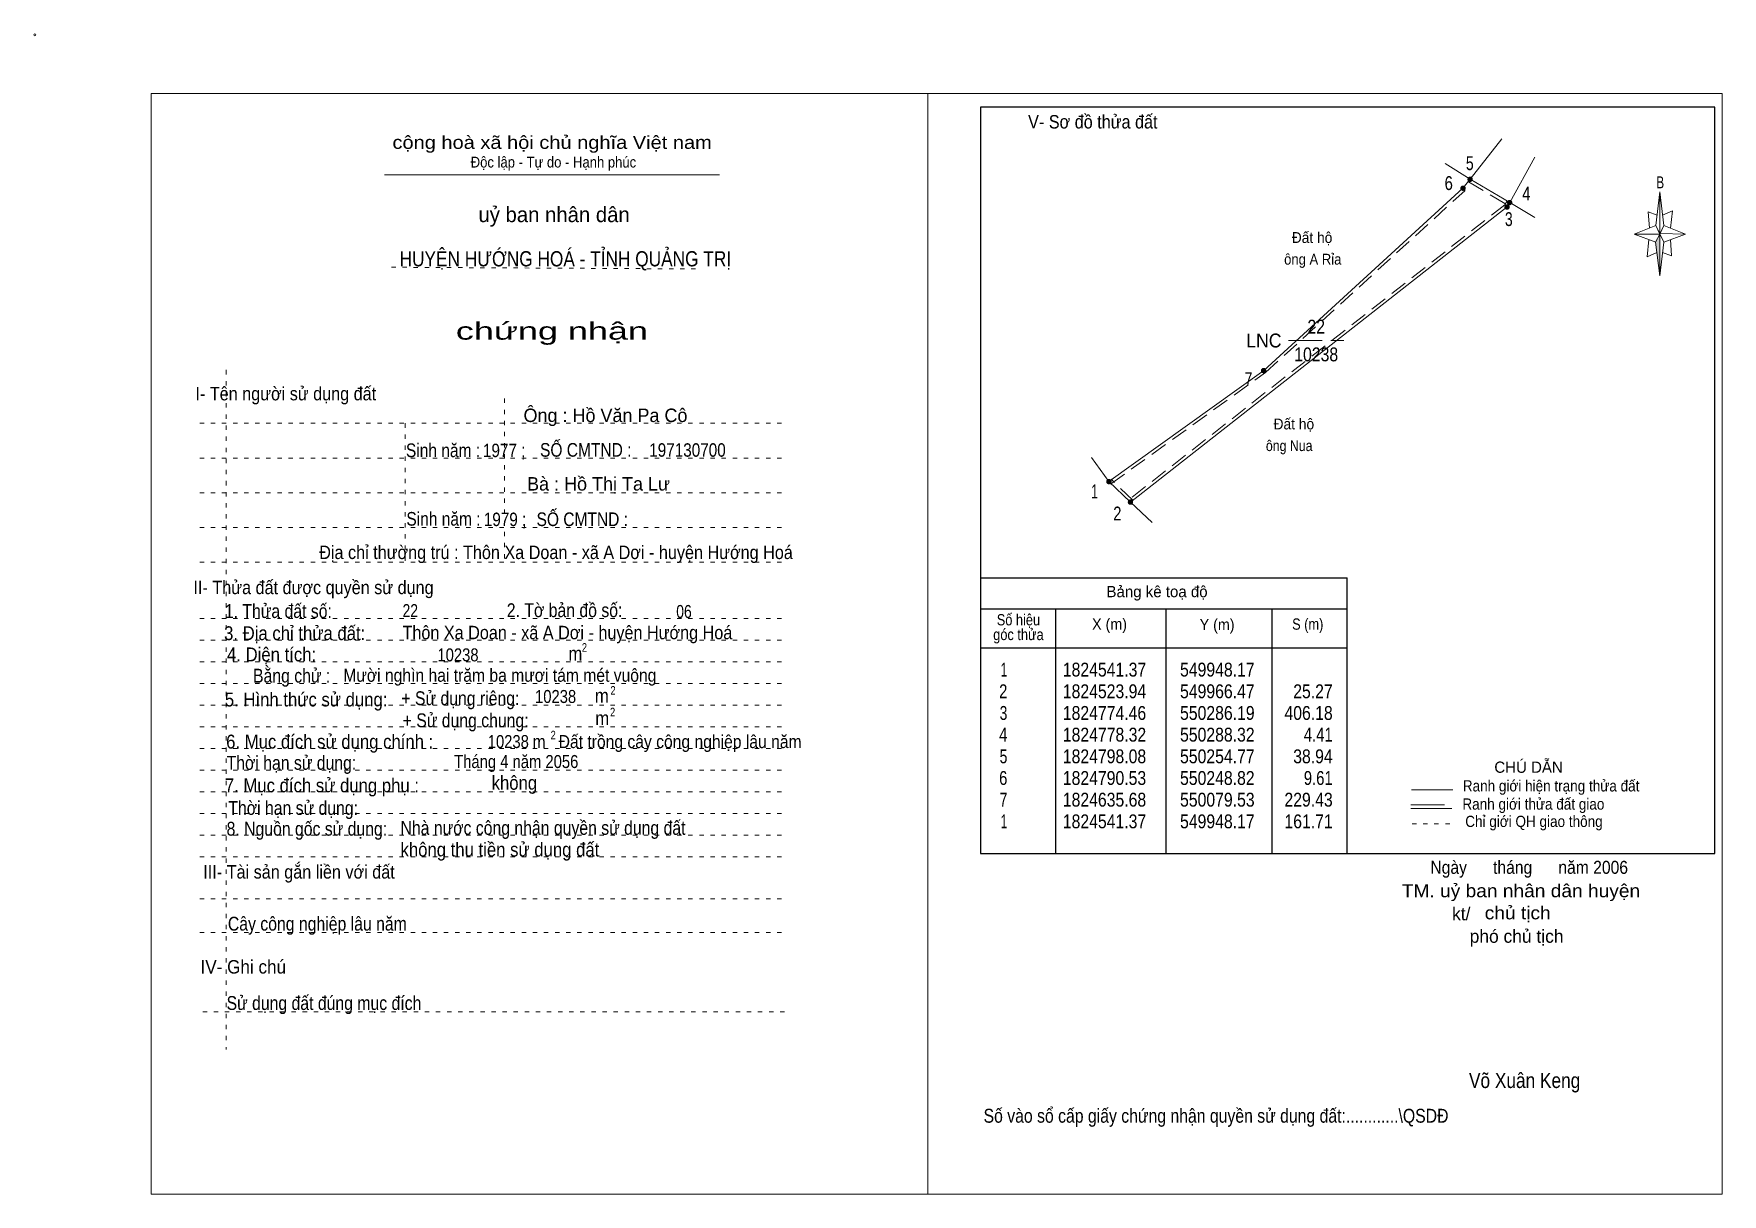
# Model space of a CAD drawing. Header units: centimetres. Extents: x -1.6 to 37.4, y -1.3 to 25.5.
import ezdxf
from ezdxf.enums import TextEntityAlignment as Align

# ---------------------------------------------------------------- set-up
doc = ezdxf.new("R2010")
doc.units = ezdxf.units.CM
doc.header["$LTSCALE"] = 0.13
for name, pattern in [('DOTTED', [1.5, 0.3, -1.2]), ('LONG_DASHED', [7.5, 6, -1.5]), ('MEDIUM_DASHED', [4.5, 3, -1.5])]:
    doc.linetypes.add(name, pattern=pattern)
for name, color, linetype, lineweight in [('1', 7, 'DOTTED', 13), ('10', 7, 'Continuous', 13), ('2', 7, 'Continuous', 25), ('3', 7, 'Continuous', 13), ('30', 7, 'Continuous', 13), ('32', 7, 'LONG_DASHED', 13), ('33', 7, 'LONG_DASHED', 13), ('35', 7, 'Continuous', 13)]:
    doc.layers.add(name, color=color, linetype=linetype, lineweight=lineweight)

msp = doc.modelspace()

# ---------------------------------------------------------------- hatches: boundary and pattern name
at = {"layer": '30'}
msp.add_hatch(color=256, dxfattribs=at).paths.add_polyline_path([(35.91, 20.87), (35.91, 19.91), (35.81, 20.69)])
at = {"layer": '32'}
for points in [[(31.587, 22.1379, 1), (31.487, 22.1379, 1)], [(31.4254, 21.9329, 1), (31.3254, 21.9329, 1)], [(32.4403, 21.4965, 1), (32.3403, 21.4965, 1)], [(32.4981, 21.6013, 1), (32.3981, 21.6013, 1)], [(26.828, 17.7276, 1), (26.728, 17.7276, 1)], [(23.2606, 15.1664, 1), (23.1606, 15.1664, 1)], [(23.7576, 14.6931, 1), (23.6576, 14.6931, 1)]]:
    msp.add_hatch(color=256, dxfattribs=at).paths.add_polyline_path(points)

# ---------------------------------------------------------------- linework, layer by layer
at = {"layer": '1', "linetype": 'Continuous'}
msp.add_line((6.51, 22.24), (14.23, 22.24), dxfattribs=at)
at = {"layer": '1'}
for p, q in [((6.67, 20.11), (13.82, 20.07)), ((2.86, 17.74), (2.86, 2.07)), ((9.28, 17.08), (9.28, 13.31)), ((2.25, 16.51), (15.75, 16.51)), ((6.99, 16.51), (6.99, 13.31)), ((2.25, 15.71), (15.75, 15.71)), ((2.25, 14.91), (15.75, 14.91)), ((2.25, 14.11), (15.75, 14.11)), ((2.25, 13.31), (15.75, 13.31)), ((2.25, 12.01), (15.75, 12.01)), ((2.25, 11.51), (15.75, 11.51)), ((2.25, 11.01), (15.75, 11.01)), ((2.25, 10.51), (15.75, 10.51)), ((2.25, 10.01), (15.75, 10.01)), ((2.25, 9.51), (15.75, 9.51)), ((2.25, 9.01), (15.75, 9.01)), ((2.25, 8.51), (15.75, 8.51)), ((2.25, 8.01), (15.75, 8.01)), ((2.25, 7.51), (15.75, 7.51)), ((2.25, 7.01), (15.75, 7.01)), ((2.25, 6.51), (15.75, 6.51)), ((2.25, 5.54), (15.75, 5.54)), ((2.25, 4.77), (15.75, 4.77)), ((2.32, 2.94), (15.82, 2.94))]:
    msp.add_line(p, q, dxfattribs=at)
at = {"layer": '10'}
for p, q in [((33.03, 22.65), (32.45, 21.6)), ((31.54, 22.14), (30.96, 22.5)), ((31.37, 21.93), (31.54, 22.14)), ((31.54, 22.14), (32.45, 21.6)), ((32.45, 21.6), (33.03, 21.26)), ((22.81, 15.72), (23.21, 15.17)), ((23.71, 14.69), (24.21, 14.22))]:
    msp.add_line(p, q, dxfattribs=at)
at = {"layer": '10', "linetype": 'MEDIUM_DASHED'}
for p, q in [((31.5, 22.08), (32.41, 21.54)), ((23.76, 14.74), (23.26, 15.22))]:
    msp.add_line(p, q, dxfattribs=at)
at = {"layer": '10'}
for points in [[(31.54, 22.14), (32.27, 23.07), (32.27, 23.07)], [(23.21, 15.17), (26.78, 17.73), (31.37, 21.93)], [(32.45, 21.6), (32.39, 21.5), (23.71, 14.69), (23.21, 15.17)]]:
    msp.add_lwpolyline(points, dxfattribs=at)
at = {"layer": '10', "linetype": 'MEDIUM_DASHED'}
for points in [[(23.25, 15.11), (26.82, 17.68), (31.42, 21.88)], [(32.39, 21.64), (32.34, 21.55), (23.67, 14.75)]]:
    msp.add_lwpolyline(points, dxfattribs=at)
at = {"layer": '10'}
msp.add_circle((-1.55, 25.47), 0.025, dxfattribs=at)
at = {"layer": '2'}
for p, q in [((20.25, 12.95), (28.7, 12.95)), ((28.7, 6.59), (28.7, 12.95)), ((20.25, 12.23), (28.7, 12.23)), ((21.99, 6.59), (21.99, 12.23)), ((24.53, 10.89), (24.53, 12.23)), ((26.97, 12.23), (26.97, 6.59)), ((20.25, 11.33), (28.7, 11.33))]:
    msp.add_line(p, q, dxfattribs=at)
msp.add_lwpolyline([(37.18, 23.8), (20.25, 23.8), (20.25, 6.59), (37.18, 6.59)], close=True, dxfattribs=at)
msp.add_lwpolyline([(24.53, 6.59), (24.53, 10.39), (24.53, 10.89)], dxfattribs=at)
at = {"layer": '3'}
msp.add_line((19.04, 24.12), (19.04, -1.27), dxfattribs=at)
for points in [[(19.04, 24.12), (1.13, 24.12), (1.13, -1.27), (19.04, -1.27)], [(19.04, -1.27), (37.35, -1.27), (37.35, 24.12), (19.04, 24.12)]]:
    msp.add_lwpolyline(points, dxfattribs=at)
at = {"layer": '30'}
for p, q in [((35.82, 21.07), (35.91, 21.85)), ((36, 21.07), (36.5, 20.87)), ((35.82, 20.69), (35.32, 20.87)), ((36, 20.69), (35.91, 19.91)), ((36.16, 20.75), (36.18, 20.37)), ((36.18, 20.37), (35.97, 20.45))]:
    msp.add_line(p, q, dxfattribs=at)
for points in [[(35.91, 21.85), (36, 21.07), (35.91, 20.87)], [(35.91, 20.87), (35.32, 20.87), (35.82, 21.07), (36, 20.69), (36.5, 20.87), (35.91, 20.89)], [(35.91, 20.87), (35.91, 19.91), (35.81, 20.69)]]:
    msp.add_lwpolyline(points, close=True, dxfattribs=at)
for points in [[(35.97, 21.31), (36.2, 21.41), (36.16, 21.01)], [(35.91, 20.87), (35.82, 21.07), (35.32, 20.87)], [(35.85, 21.31), (35.64, 21.39), (35.67, 21.01)], [(35.66, 20.75), (35.62, 20.35), (35.84, 20.45)], [(35.91, 20.87), (36, 20.69), (36.5, 20.87)]]:
    msp.add_lwpolyline(points, dxfattribs=at)
at = {"layer": '32'}
for centre in [(31.537, 22.1379), (31.3754, 21.9329), (32.3903, 21.4965), (32.4481, 21.6013), (26.778, 17.7276), (23.2106, 15.1664), (23.7076, 14.6931)]:
    msp.add_circle(centre, 0.05, dxfattribs=at)
at = {"layer": '33'}
msp.add_line((27.35, 18.42), (28.63, 18.42), dxfattribs=at)
at = {"layer": '35'}
for p, q in [((30.19, 8.06), (31.14, 8.06)), ((30.17, 7.63), (31.12, 7.63))]:
    msp.add_line(p, q, dxfattribs=at)
at = {"layer": '35', "linetype": 'LONG_DASHED'}
msp.add_line((30.17, 7.71), (31.12, 7.71), dxfattribs=at)
at = {"layer": '35', "linetype": 'DOTTED'}
msp.add_line((30.2, 7.27), (31.19, 7.27), dxfattribs=at)

# ---------------------------------------------------------------- texts
at = {"layer": '1'}
for s, height, width, p in [('V- Sơ đồ thửa đất', 0.31, 0.9, (22.84, 23.31)), ('cộng hoà xã hội chủ nghĩa Việt nam', 0.3, 1.15, (10.375, 22.84)), ('Độc lập - Tự do - Hạnh phúc', 0.25, 0.9, (10.405, 22.41)), ('chứng nhận', 0.4, 1.55, (10.37, 18.44)), ('I- Tên người sử dụng đất', 0.31, 0.9, (4.235, 17.04)), ('II- Thửa đất được quyền sử dụng', 0.31, 0.9, (4.875, 12.57)), ('III- Tài sản gắn liền với đất', 0.31, 0.9, (4.54, 6.01)), ('IV- Ghi chú', 0.31, 0.95, (3.255, 3.82))]:
    msp.add_text(s, height=height, dxfattribs=dict(at, width=width)).set_placement(p, align=Align.CENTER)
msp.add_text('uỷ ban nhân dân', height=0.35, dxfattribs=at).set_placement((10.42, 21.15), align=Align.CENTER)
at = {"layer": '10'}
for s, width, p in [('  Đất hộ', 0.95, (27.25, 20.67)), ('ông A Rỉa', 0.9, (27.25, 20.17)), ('  Đất hộ', 0.95, (26.83, 16.37)), ('ông Nua', 0.85, (26.83, 15.87))]:
    msp.add_text(s, height=0.25, dxfattribs=dict(at, width=width)).set_placement(p)
for s, height, p in [('Ông : Hồ Văn Pa Cô', 0.31, (11.605, 16.54)), ('Bà : Hồ Thị Ta Lư', 0.31, (11.445, 14.96)), ('kt/ ', 0.3, (31.39, 5.05)), ('phó chủ tịch ', 0.3, (32.665, 4.53))]:
    msp.add_text(s, height=height, dxfattribs=at).set_placement(p, align=Align.CENTER)
for s, height, width, p in [('Sinh năm :', 0.3149, 0.85, (7.86, 15.73)), ('1977 ;', 0.31, 0.85, (9.27, 15.73)), ('SỐ CMTND :', 0.3149, 0.85, (11.15, 15.74)), ('197130700', 0.31, 0.85, (13.495, 15.74)), ('Sinh năm :', 0.3149, 0.85, (7.87, 14.15)), ('1979 ;', 0.31, 0.85, (9.29, 14.14)), ('SỐ CMTND :', 0.3149, 0.85, (11.07, 14.14)), ('Địa chỉ thường trú : Thôn Xa Doan - xã A Dơi - huyện Hướng Hoá', 0.31, 0.9, (10.465, 13.38)), ('22', 0.3, 0.8, (7.105, 12.04)), ('06', 0.3, 0.8, (13.415, 12.02)), (' Thôn Xa Doan - xã A Dơi - huyện Hướng Hoá', 0.31, 0.9, (10.675, 11.53)), ('10238', 0.3, 0.85, (8.205, 11.02)), ('Mười nghìn hai trăm ba mươi tám mét vuông ', 0.3, 0.9, (9.22, 10.55)), ('10238', 0.3, 0.85, (10.455, 10.06)), ('m   Đất trồng cây công nghiệp lâu năm ', 0.3, 0.9, (13.075, 9.02)), ('10238', 0.3, 0.85, (9.365, 9.02)), ('Tháng 4 năm 2056 ', 0.3, 0.85, (9.595, 8.56)), ('Ngày      tháng      năm 2006', 0.3, 0.9, (32.9, 6.12)), ('TM. uỷ ban nhân dân huyện', 0.3, 1.1, (32.71, 5.58)), ('chủ tịch', 0.3, 1.1, (32.635, 5.07)), ('Võ Xuân Keng ', 0.35, 0.85, (32.85, 1.18))]:
    msp.add_text(s, height=height, dxfattribs=dict(at, width=width)).set_placement(p, align=Align.CENTER)
at = {"layer": '2'}
for s, height, width, p in [('HUYỆN HƯỚNG HOÁ - TỈNH QUẢNG TRỊ', 0.35, 0.85, (10.68, 20.13)), ('Số hiệu', 0.2591, 0.85, (21.125, 11.85)), ('3. Địa chỉ thửa đất:', 0.32, 0.9, (4.44, 11.51)), ('góc thửa', 0.2591, 0.85, (21.125, 11.51)), ('X (m)', 0.2591, 0.95, (23.225, 11.75)), ('Y (m)', 0.2591, 0.95, (25.705, 11.74)), ('S (m)', 0.2591, 0.85, (27.795, 11.75)), ('Số vào sổ cấp giấy chứng nhận quyền sử dụng đất:............\\QSDĐ', 0.32, 0.85, (25.68, 0.38))]:
    msp.add_text(s, height=height, dxfattribs=dict(at, width=width)).set_placement(p, align=Align.CENTER)
msp.add_text('Bảng kê toạ độ', height=0.2591, dxfattribs=at).set_placement((24.32, 12.5), align=Align.CENTER)
for s, height, width, p in [('1. Thửa đất số:', 0.32, 0.85, (2.83, 12.02)), ('2. Tờ bản đồ số:', 0.32, 0.85, (9.33, 12.04)), ('4. Diện tích:', 0.32, 0.9, (2.88, 11.02)), ('m', 0.32, 0.9, (10.75, 11.04)), ('2', 0.2, 0.8, (11.06, 11.24)), ('Bằng chử :', 0.32, 0.85, (3.48, 10.53)), ('5. Hình thức sử dụng:', 0.32, 0.9, (2.83, 9.98)), ('+ Sử dụng riêng:', 0.32, 0.85, (6.9, 10.01)), ('m', 0.32, 0.9, (11.36, 10.07)), ('2', 0.2, 0.8, (11.72, 10.25)), ('+ Sử dụng chung:', 0.32, 0.85, (6.93, 9.5)), ('m', 0.32, 0.9, (11.37, 9.55)), ('2', 0.2, 0.8, (11.71, 9.75)), ('6. Mục đích sử dụng chính : ', 0.32, 0.9, (2.86, 9.01)), ('2', 0.2, 0.8, (10.34, 9.22)), ('Thời hạn sử dụng: ', 0.32, 0.85, (2.87, 8.52)), ('7. Mục đích sử dụng phụ : ', 0.32, 0.9, (2.83, 8)), ('không', 0.32, 0.9, (8.98, 8.06)), ('Thời hạn sử dụng: ', 0.32, 0.85, (2.91, 7.48)), ('8. Nguồn gốc sử dụng: ', 0.32, 0.85, (2.87, 7)), ('Nhà nước công nhận quyền sử dụng đất ', 0.32, 0.85, (6.88, 7.02)), ('không thu tiền sử dụng đất', 0.32, 0.9, (6.88, 6.52)), ('Cây công nghiệp lâu năm', 0.32, 0.85, (2.9, 4.81)), ('Sử dụng đất đúng mục đích', 0.32, 0.85, (2.87, 2.98))]:
    msp.add_text(s, height=height, dxfattribs=dict(at, width=width)).set_placement(p)
at = {"layer": '30', "width": 0.75}
msp.add_text('B', height=0.2756, dxfattribs=at).set_placement((35.92, 21.93), align=Align.CENTER)
at = {"layer": '30'}
for s, width, p in [('1', 0.65, (20.87, 10.67)), ('1824541.37', 0.85, (24.07, 10.67)), ('549948.17', 0.85, (26.57, 10.67)), ('549948.17', 0.85, (26.57, 10.67)), ('2', 0.8, (20.87, 10.17)), ('1824523.94', 0.85, (24.07, 10.17)), ('549966.47', 0.85, (26.57, 10.17)), ('25.27', 0.85, (28.37, 10.17)), ('3', 0.75, (20.87, 9.67)), ('1824774.46', 0.85, (24.07, 9.67)), ('550286.19', 0.85, (26.57, 9.67)), ('406.18', 0.85, (28.37, 9.67)), ('4', 0.8, (20.87, 9.17)), ('1824778.32', 0.85, (24.07, 9.17)), ('550288.32', 0.85, (26.57, 9.17)), ('4.41', 0.8, (28.37, 9.17)), ('5', 0.75, (20.87, 8.67)), ('1824798.08', 0.85, (24.07, 8.67)), ('550254.77', 0.85, (26.57, 8.67)), ('38.94', 0.85, (28.37, 8.67)), ('6', 0.8, (20.87, 8.17)), ('1824790.53', 0.85, (24.07, 8.17)), ('550248.82', 0.85, (26.57, 8.17)), ('9.61', 0.8, (28.37, 8.17)), ('7', 0.75, (20.87, 7.67)), ('1824635.68', 0.85, (24.07, 7.67)), ('550079.53', 0.85, (26.57, 7.67)), ('229.43', 0.85, (28.37, 7.67)), ('1', 0.65, (20.87, 7.17)), ('1824541.37', 0.85, (24.07, 7.17)), ('549948.17', 0.85, (26.57, 7.17)), ('161.71', 0.85, (28.37, 7.17))]:
    msp.add_text(s, height=0.32, dxfattribs=dict(at, width=width)).set_placement(p, align=Align.RIGHT)
at = {"layer": '32'}
for s, width, p in [('5', 0.75, (31.53, 22.35)), ('6', 0.8, (31.045, 21.89)), ('4', 0.8, (32.835, 21.65)), ('3', 0.75, (32.43, 21.06)), ('7', 0.75, (26.43, 17.37)), ('1', 0.65, (22.88, 14.78)), ('2', 0.8, (23.405, 14.27))]:
    msp.add_text(s, height=0.32, dxfattribs=dict(at, width=width)).set_placement(p, align=Align.CENTER)
at = {"layer": '33', "width": 0.85}
for s, p in [('22', (27.99, 18.58)), ('10238', (27.99, 17.94))]:
    msp.add_text(s, height=0.32, dxfattribs=at).set_placement(p, align=Align.CENTER)
at = {"layer": '33', "width": 0.95}
msp.add_text('LNC', height=0.32, dxfattribs=at).set_placement((27.19, 18.26), align=Align.RIGHT)
at = {"layer": '35'}
msp.add_text('CHÚ DẪN', height=0.2591, dxfattribs=at).set_placement((32.885, 8.45), align=Align.CENTER)
at = {"layer": '35', "width": 0.9}
for s, p in [('Ranh giới hiện trạng thửa đất', (33.405, 8.02)), ('Ranh giới thửa đất giao ', (33.04, 7.6)), ('Chỉ giới QH giao thông', (33.01, 7.2))]:
    msp.add_text(s, height=0.2591, dxfattribs=at).set_placement(p, align=Align.CENTER)

doc.saveas('drawing.dxf')
